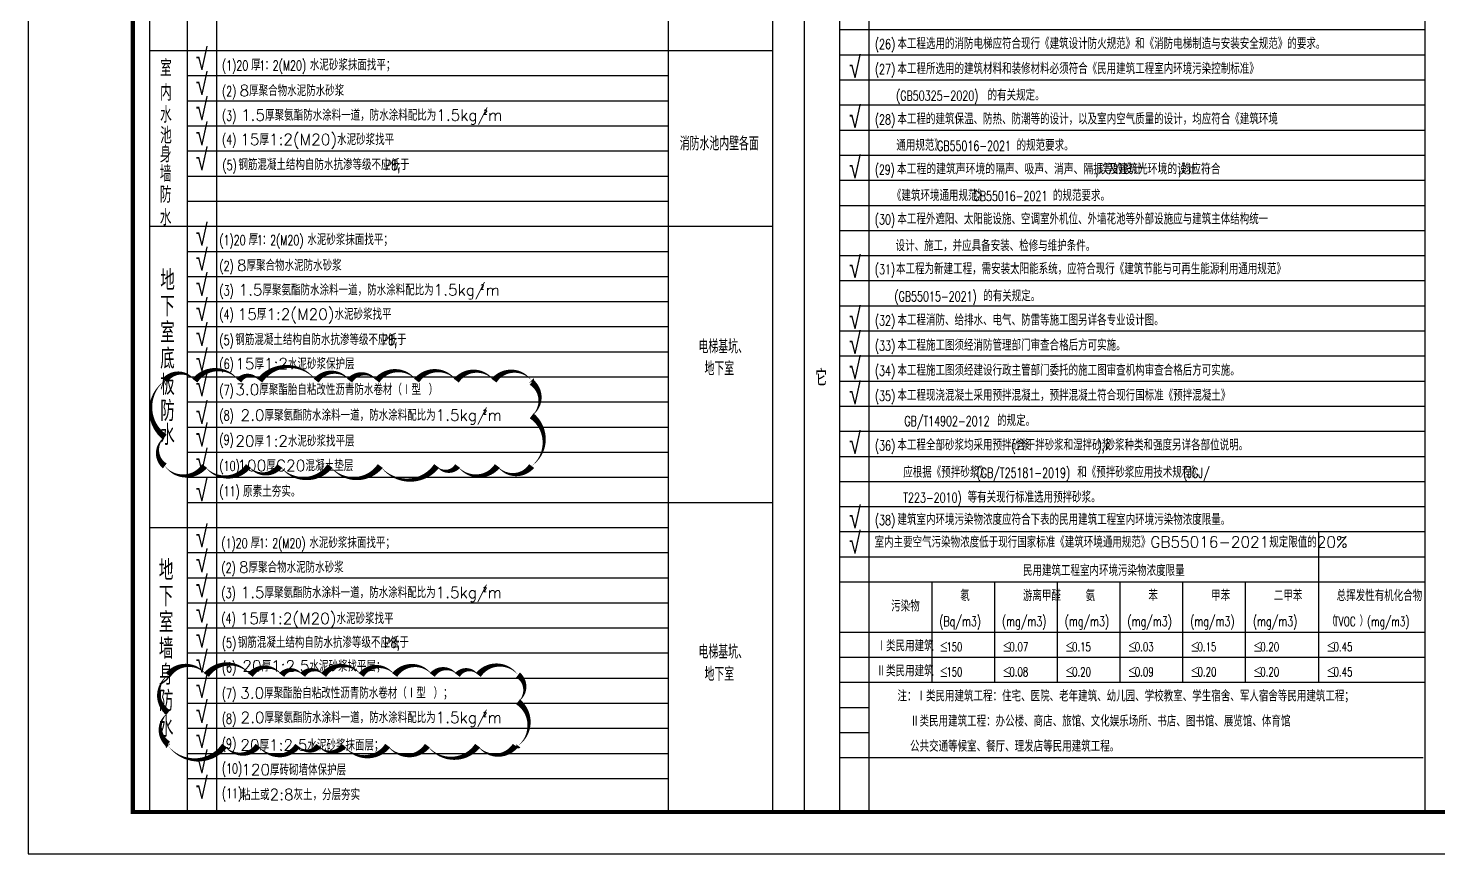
# Model space of a CAD drawing. Extents: x -1041549 to 749950, y -354245 to 17554.
# Drawn here: x -283176 to -249476, y -230798 to -211064 of the extents above; entities that cross this region are included whole.
import ezdxf

# ---------------------------------------------------------------- set-up
doc = ezdxf.new("R2010")
doc.units = 0
doc.header["$LTSCALE"] = 1000
doc.header["$MEASUREMENT"] = 0
doc.layers.add('DIM_MODI', color=6, linetype='Continuous', plot=False)
doc.layers.add('PUB_TITLE', color=4, linetype='Continuous')
doc.styles.add('_TCH_DIM', font='SIMPLEX', dxfattribs={"bigfont": 'GBCBIG'})
doc.styles.add('天正', font='SIMPLEX', dxfattribs={"width": 0.8, "bigfont": 'HZTXT'})

msp = doc.modelspace()

# ---------------------------------------------------------------- linework, layer by layer
at = {"layer": 'DIM_MODI'}
for points in [[(-279910.8, -219488, 0, 150, 0.5), (-279910.8, -220838, 0, 150, 0.5), (-279910.8, -221528.5, 0, 150, 0.5), (-278960.8, -221528.5, 0, 150, 0.5), (-277910.8, -221528.5, 0, 150, 0.5), (-277160.8, -221528.5, 0, 150, 0.5), (-275960.8, -221528.5, 0, 150, 0.5), (-274760.8, -221528.5, 0, 150, 0.5), (-273410.8, -221528.5, 0, 150, 0.5), (-272910.8, -221528.5, 0, 150, 0.5), (-271960.8, -221528.5, 0, 150, 0.5), (-271141, -221528.5, 0, 150, 0.5), (-271141, -220328.5, 0, 150, 0.5), (-271141, -219528.5, 0, 150, 0.5), (-271141, -219488, 0, 150, 0.5), (-272041, -219488, 0, 150, 0.5), (-272941, -219488, 0, 150, 0.5), (-273891, -219488, 0, 150, 0.5), (-274841, -219488, 0, 150, 0.5), (-275491, -219488, 0, 150, 0.5), (-276291, -219488, 0, 150, 0.5), (-277641, -219488, 0, 150, 0.5), (-278141, -219488, 0, 150, 0.5), (-279191, -219488, 0, 150, 0.5)], [(-279831.3, -226524, 0, 150, 0.5), (-279831.3, -227424, 0, 150, 0.5), (-279831.3, -228174, 0, 150, 0.5), (-279831.3, -228214.3, 0, 150, 0.5), (-278481.3, -228214.3, 0, 150, 0.5), (-277681.3, -228214.3, 0, 150, 0.5), (-276731.3, -228214.3, 0, 150, 0.5), (-276231.3, -228214.3, 0, 150, 0.5), (-275631.3, -228214.3, 0, 150, 0.5), (-274581.3, -228214.3, 0, 150, 0.5), (-273631.3, -228214.3, 0, 150, 0.5), (-272431.3, -228214.3, 0, 150, 0.5), (-271531.3, -228214.3, 0, 150, 0.5), (-271465.7, -228214.3, 0, 150, 0.5), (-271465.7, -227164.3, 0, 150, 0.5), (-271465.7, -226524, 0, 150, 0.5), (-272415.7, -226524, 0, 150, 0.5), (-272915.7, -226524, 0, 150, 0.5), (-273515.7, -226524, 0, 150, 0.5), (-274415.7, -226524, 0, 150, 0.5), (-275215.7, -226524, 0, 150, 0.5), (-276115.7, -226524, 0, 150, 0.5), (-276615.7, -226524, 0, 150, 0.5), (-277115.7, -226524, 0, 150, 0.5), (-277865.7, -226524, 0, 150, 0.5), (-278915.7, -226524, 0, 150, 0.5)]]:
    msp.add_lwpolyline(points, format="xyseb", close=True, dxfattribs=at)
at = {"layer": 'PUB_TITLE'}
for p, q in [((-263776.5, -211097.9), (-249776.5, -211097.9)), ((-280276.1, -211597.9), (-265376.1, -211597.9)), ((-263776.5, -211697.9), (-249776.5, -211697.9)), ((-279376.1, -212197.9), (-267875.9, -212197.9)), ((-263776.5, -212297.9), (-249776.5, -212297.9)), ((-279376.1, -212797.9), (-267875.9, -212797.9)), ((-263776.5, -212897.9), (-249776.5, -212897.9)), ((-279376.1, -213397.9), (-267875.9, -213397.9)), ((-263776.5, -213497.9), (-249776.5, -213497.9)), ((-279376.1, -213997.9), (-267875.9, -213997.9)), ((-263776.5, -214097.9), (-249776.5, -214097.9)), ((-279376.1, -214597.9), (-267875.9, -214597.9)), ((-279376.1, -214597.9), (-267875.9, -214597.9)), ((-263776.5, -214697.9), (-249776.5, -214697.9)), ((-279376.1, -215197.9), (-267875.9, -215197.9)), ((-263776.5, -215297.9), (-249776.5, -215297.9)), ((-280276.1, -215797.9), (-265376.1, -215797.9)), ((-263776.5, -215897.9), (-249776.5, -215897.9)), ((-279376.1, -216397.9), (-267875.9, -216397.9)), ((-263776.5, -216497.9), (-249776.5, -216497.9)), ((-279376.1, -216997.9), (-267875.9, -216997.9)), ((-263776.5, -217097.9), (-249776.5, -217097.9)), ((-279376.1, -217597.9), (-267875.9, -217597.9)), ((-263776.5, -217697.9), (-249776.5, -217697.9)), ((-279376.1, -218197.9), (-267875.9, -218197.9)), ((-263776.5, -218297.9), (-249776.5, -218297.9)), ((-279376.1, -218797.9), (-267875.9, -218797.9)), ((-263776.5, -218897.9), (-249776.5, -218897.9)), ((-279376.1, -219397.9), (-267875.9, -219397.9)), ((-263776.5, -219497.9), (-249776.5, -219497.9)), ((-279376.1, -219997.9), (-267875.9, -219997.9)), ((-263776.5, -220097.9), (-249776.5, -220097.9)), ((-279376.1, -220597.9), (-267875.9, -220597.9)), ((-263776.5, -220697.9), (-249776.5, -220697.9)), ((-279376.1, -221197.9), (-267875.9, -221197.9)), ((-263776.5, -221297.9), (-249776.5, -221297.9)), ((-279376.1, -221797.9), (-267875.9, -221797.9)), ((-263776.5, -221897.9), (-249776.5, -221897.9)), ((-279376.1, -222397.9), (-265376.1, -222397.9)), ((-263776.5, -222497.9), (-249776.5, -222497.9)), ((-280276.1, -222997.9), (-267875.9, -222997.9)), ((-263776.5, -223097.9), (-249776.5, -223097.9)), ((-263776.5, -223097.9), (-249776.5, -223097.9)), ((-279376.1, -223597.9), (-267875.9, -223597.9)), ((-263776.5, -223697.9), (-249776.5, -223697.9)), ((-263776.5, -223697.9), (-249776.5, -223697.9)), ((-279376.1, -224197.9), (-267875.9, -224197.9)), ((-263776.5, -224297.9), (-249776.5, -224297.9)), ((-263776.5, -224297.9), (-249776.5, -224297.9)), ((-261576.8, -224297.9), (-261576.8, -226697.9)), ((-260077, -224297.9), (-260077, -226697.9)), ((-258577.3, -224297.9), (-258577.3, -226697.9)), ((-257077.6, -224297.9), (-257077.6, -226697.9)), ((-255577.8, -224297.9), (-255577.8, -226697.9)), ((-254078.1, -224297.9), (-254078.1, -226697.9)), ((-279376.1, -224797.9), (-267875.9, -224797.9)), ((-279376.1, -225397.9), (-267875.9, -225397.9)), ((-263776.5, -225497.9), (-249776.5, -225497.9)), ((-279376.1, -225997.9), (-267875.9, -225997.9)), ((-263776.5, -226097.9), (-249776.5, -226097.9)), ((-279376.1, -226597.9), (-267875.9, -226597.9)), ((-263776.5, -226697.9), (-249776.5, -226697.9)), ((-279376.1, -227197.9), (-267875.9, -227197.9)), ((-263776.5, -227297.9), (-263076.5, -227297.9)), ((-279376.1, -227797.9), (-267875.9, -227797.9)), ((-263776.5, -227897.9), (-263076.5, -227897.9)), ((-279376.1, -228397.9), (-267875.9, -228397.9)), ((-263776.5, -228497.9), (-249826.5, -228497.9)), ((-263776.5, -228497.9), (-263076.5, -228497.9)), ((-279376.1, -228997.9), (-267875.9, -228997.9))]:
    msp.add_line(p, q, dxfattribs=at)
for points in [[(-283176.4, -230797.8), (-223776.4, -230797.8), (-223776.4, -188797.8), (-283176.4, -188797.8)], [(-280276.1, -229797.8), (-265376.1, -229797.8), (-265376.1, -189797.8), (-280276.1, -189797.8)], [(-264626.5, -229797.8), (-249776.5, -229797.8), (-249776.5, -189797.8), (-264626.5, -189797.8)]]:
    msp.add_lwpolyline(points, close=True, dxfattribs=at)
at = {"layer": 'PUB_TITLE', "const_width": 100}
msp.add_lwpolyline([(-280676.4, -229797.8), (-224776.4, -229797.8), (-224776.4, -189797.8), (-280676.4, -189797.8)], close=True, dxfattribs=at)
at = {"layer": 'PUB_TITLE'}
for points in [[(-279376.1, -189797.8), (-279376.1, -229797.8)], [(-267875.9, -189797.8), (-267875.9, -229797.8)], [(-263776.5, -189797.8), (-263776.5, -229797.8)], [(-278676.1, -190597.9), (-278676.1, -229797.8)], [(-263076.5, -190597.9), (-263076.5, -229797.8)], [(-252326.3, -223097.9), (-252326.3, -226697.9)]]:
    msp.add_lwpolyline(points, dxfattribs=at)

# ---------------------------------------------------------------- texts
for s, height, style, width, p in [('(26)', 235.7, '_TCH_DIM', 0.705882, (-262933.5, -211562.2)), ('√', 495.2, '天正', 0.8, (-279167.2, -212057.7)), ('(1)20', 235.7, '_TCH_DIM', 0.705882, (-278543, -212072.7)), ('1', 235.7, '_TCH_DIM', 0.705882, (-277651.1, -212072.7)), ('2(M20)', 235.7, '_TCH_DIM', 0.705882, (-277329.6, -212072.7)), ('√', 495.2, '天正', 0.8, (-263552.9, -212248.4)), ('(27)', 235.7, '_TCH_DIM', 0.705882, (-262933.5, -212161.6)), ('√', 495.2, '天正', 0.8, (-279167.2, -212657.7)), ('(2)', 235.7, '_TCH_DIM', 0.705882, (-278543, -212688.6)), ('(GB50325-2020)', 235.697, '_TCH_DIM', 0.705882, (-262427.6, -212795.4)), ('√', 495.2, '天正', 0.8, (-279167.2, -213257.7)), ('√', 495.2, '天正', 0.8, (-263552.9, -213448.4)), ('√', 495.2, '天正', 0.8, (-279167.2, -213857.7)), ('(3)', 235.7, '_TCH_DIM', 0.705882, (-278543, -213275.4)), ('2', 117.8, '_TCH_DIM', 0.705882, (-272284.9, -213130.7)), ('(28)', 235.7, '_TCH_DIM', 0.705882, (-262933.5, -213363.8)), ('(4)', 235.7, '_TCH_DIM', 0.705882, (-278543, -213845.2)), ('√', 495.2, '天正', 0.8, (-279167.2, -214457.7)), ('GB55016-2021', 235.697, '_TCH_DIM', 0.705882, (-261449.1, -213993.4)), ('(5)', 235.7, '_TCH_DIM', 0.705882, (-278532, -214456.6)), ('P8;', 235.7, '_TCH_DIM', 0.705882, (-274647.2, -214456.6)), ('√', 495.2, '天正', 0.8, (-263552.9, -214648.4)), ('(29)', 229.84, '_TCH_DIM', 0.705882, (-262933.5, -214558)), (',', 229.8, '_TCH_DIM', 0.705882, (-257661.8, -214558)), (',', 229.8, '_TCH_DIM', 0.705882, (-255686, -214558)), ('GB55016-2021', 235.697, '_TCH_DIM', 0.705882, (-260579, -215193.4)), ('(30)', 235.7, '_TCH_DIM', 0.705882, (-262936, -215753.9)), ('√', 495.2, '天正', 0.8, (-279167.2, -216257.7)), ('(1)20', 235.7, '_TCH_DIM', 0.705882, (-278604.6, -216249.7)), ('1', 235.7, '_TCH_DIM', 0.705882, (-277712.7, -216249.7)), ('2(M20)', 235.7, '_TCH_DIM', 0.705882, (-277391.3, -216249.7)), ('√', 495.2, '天正', 0.8, (-279167.2, -216857.7)), ('(2)', 235.7, '_TCH_DIM', 0.705882, (-278604.6, -216865.5)), ('√', 495.2, '天正', 0.8, (-263552.9, -217032.3)), ('(31)', 235.7, '_TCH_DIM', 0.705882, (-262936, -216945.5)), ('√', 495.2, '天正', 0.8, (-279167.2, -217457.7)), ('(3)', 235.7, '_TCH_DIM', 0.705882, (-278604.6, -217452.4)), ('2', 117.8, '_TCH_DIM', 0.705882, (-272361.9, -217307.7)), ('(GB55015-2021)', 235.697, '_TCH_DIM', 0.705882, (-262467.7, -217593.4)), ('√', 495.2, '天正', 0.8, (-279167.2, -218057.7)), ('√', 495.2, '天正', 0.8, (-263553.1, -218248.4)), ('(4)', 235.7, '_TCH_DIM', 0.705882, (-278604.6, -218022.2)), ('(32)', 235.7, '_TCH_DIM', 0.705882, (-262933.5, -218170.7)), ('√', 495.2, '天正', 0.8, (-279167.2, -218657.7)), ('(5)', 235.7, '_TCH_DIM', 0.705882, (-278604.6, -218639)), ('√', 495.2, '天正', 0.8, (-263553.1, -218848.4)), ('√', 495.2, '天正', 0.8, (-279167.2, -219257.7)), ('P8;', 235.7, '_TCH_DIM', 0.705882, (-274719.9, -218639)), ('(33)', 235.7, '_TCH_DIM', 0.705882, (-262933.5, -218770.7)), ('(6)', 235.7, '_TCH_DIM', 0.705882, (-278604.6, -219206.2)), ('√', 495.2, '天正', 0.8, (-263553.1, -219448.4)), ('√', 495.2, '天正', 0.8, (-279167.2, -219857.7)), ('(34)', 235.7, '_TCH_DIM', 0.705882, (-262933.5, -219370.5)), ('(7)', 235.7, '_TCH_DIM', 0.705882, (-278604.6, -219835)), ('√', 495.2, '天正', 0.8, (-263553.1, -220048.4)), ('(35)', 235.7, '_TCH_DIM', 0.705882, (-262933.5, -219970.5)), ('√', 495.2, '天正', 0.8, (-279167.2, -220518.5)), ('(8)', 235.7, '_TCH_DIM', 0.705882, (-278604.6, -220437)), ('GB/T14902-2012', 235.697, '_TCH_DIM', 0.705882, (-262230.7, -220573.3)), ('√', 495.2, '天正', 0.8, (-279167.2, -221057.7)), ('√', 495.2, '天正', 0.8, (-263553.1, -221235.3)), ('(9)', 235.7, '_TCH_DIM', 0.705882, (-278604.6, -221019.4)), ('(36)', 235.7, '_TCH_DIM', 0.705882, (-262933.5, -221157.5)), ('(', 235.7, '_TCH_DIM', 0.705882, (-259669.1, -221157.5)), ('),', 235.7, '_TCH_DIM', 0.705882, (-257611.3, -221157.5)), ('√', 495.2, '天正', 0.8, (-279167.2, -221657.7)), ('(10)', 235.7, '_TCH_DIM', 0.705882, (-278604.6, -221646.1)), ('(GB/T25181-2019)', 235.697, '_TCH_DIM', 0.705882, (-260504.2, -221809.9)), ('(JGJ/', 235.7, '_TCH_DIM', 0.705882, (-255564.8, -221809.9)), ('√', 495.2, '天正', 0.8, (-279167.2, -222365.5)), ('(11)', 235.7, '_TCH_DIM', 0.705882, (-278604.6, -222252.4)), ('T223-2010)', 235.7, '_TCH_DIM', 0.705882, (-262256.5, -222403.5)), ('√', 495.2, '天正', 0.8, (-263553.1, -223016.8)), ('(38)', 235.7, '_TCH_DIM', 0.705882, (-262933.5, -222939)), ('√', 495.2, '天正', 0.8, (-279167.2, -223466.3)), ('√', 495.2, '天正', 0.8, (-263553.1, -223616.8)), ('(1)20', 235.7, '_TCH_DIM', 0.705882, (-278556.2, -223493.1)), ('1', 235.7, '_TCH_DIM', 0.705882, (-277664.3, -223493.1)), ('2(M20)', 235.7, '_TCH_DIM', 0.705882, (-277342.9, -223493.1)), ('√', 495.2, '天正', 0.8, (-279167.2, -224066.3)), ('√', 495.2, '天正', 0.8, (-279167.2, -224666.3)), ('(2)', 235.7, '_TCH_DIM', 0.705882, (-278556.2, -224081.9)), ('(3)', 235.7, '_TCH_DIM', 0.705882, (-278556.2, -224684.3)), ('2', 117.8, '_TCH_DIM', 0.705882, (-272298.2, -224539.6)), ('√', 495.2, '天正', 0.8, (-279167.2, -225266.3)), ('(4)', 235.7, '_TCH_DIM', 0.705882, (-278556.2, -225293.6)), ('(Bq/m3)', 235.7, '_TCH_DIM', 0.705882, (-261395.1, -225357.5)), ('(mg/m3)', 235.7, '_TCH_DIM', 0.705882, (-259895.3, -225357.5)), ('(mg/m3)', 235.7, '_TCH_DIM', 0.705882, (-258395.6, -225357.5)), ('(mg/m3)', 235.7, '_TCH_DIM', 0.705882, (-256895.8, -225357.5)), ('(mg/m3)', 235.7, '_TCH_DIM', 0.705882, (-255396.1, -225357.5)), ('(mg/m3)', 235.7, '_TCH_DIM', 0.705882, (-253896.4, -225357.5)), ('(mg/m3)', 223.98, '_TCH_DIM', 0.705882, (-251164.7, -225357.5)), ('√', 495.2, '天正', 0.8, (-279167.2, -225866.3)), ('TVOC', 223.98, '_TCH_DIM', 0.705882, (-251959.5, -225357.5)), ('(5)', 235.7, '_TCH_DIM', 0.705882, (-278545.2, -225875.6)), ('P8;', 235.7, '_TCH_DIM', 0.705882, (-274660.5, -225875.6)), ('150', 208.83, '_TCH_DIM', 0.705882, (-261222.6, -225957.5)), ('0.07', 213.22, '_TCH_DIM', 0.705882, (-259719.2, -225957.5)), ('0.15', 212.12, '_TCH_DIM', 0.705882, (-258220.4, -225957.5)), ('0.03', 212.96, '_TCH_DIM', 0.705882, (-256719.9, -225957.5)), ('0.15', 212.12, '_TCH_DIM', 0.705882, (-255220.9, -225957.5)), ('0.20', 213.22, '_TCH_DIM', 0.705882, (-253720.2, -225957.5)), ('0.45', 213.22, '_TCH_DIM', 0.705882, (-251968.4, -225957.5)), ('√', 495.2, '天正', 0.8, (-279167.2, -226466.3)), ('(6)', 235.7, '_TCH_DIM', 0.705882, (-278545.2, -226461.3)), ('150', 208.83, '_TCH_DIM', 0.705882, (-261222.6, -226557.5)), ('0.08', 213.22, '_TCH_DIM', 0.705882, (-259719.2, -226557.5)), ('0.20', 213.22, '_TCH_DIM', 0.705882, (-258219.5, -226557.5)), ('0.09', 212.96, '_TCH_DIM', 0.705882, (-256719.9, -226557.5)), ('0.20', 213.22, '_TCH_DIM', 0.705882, (-255220, -226557.5)), ('0.20', 213.22, '_TCH_DIM', 0.705882, (-253720.2, -226557.5)), ('0.45', 213.22, '_TCH_DIM', 0.705882, (-251968.4, -226557.5)), ('√', 495.2, '天正', 0.8, (-279167.2, -227066.3)), ('√', 495.2, '天正', 0.8, (-279167.2, -227666.3)), ('(7)', 235.7, '_TCH_DIM', 0.705882, (-278545.2, -227087.8)), ('√', 495.2, '天正', 0.8, (-279167.2, -228266.3)), ('(9)', 235.7, '_TCH_DIM', 0.705882, (-278545.2, -228279.9)), ('√', 495.2, '天正', 0.8, (-279167.2, -228866.3)), ('(10)', 235.7, '_TCH_DIM', 0.705882, (-278545.2, -228875.8)), ('√', 495.2, '天正', 0.8, (-279167.2, -229479.2)), ('(11)', 235.7, '_TCH_DIM', 0.705882, (-278545.2, -229470.5))]:
    msp.add_text(s, height=height, dxfattribs=dict(at, style=style, width=width)).set_placement(p)
at = {"layer": 'PUB_TITLE', "style": '_TCH_DIM'}
for s, height, p in [('本工程选用的消防电梯应符合现行《建筑设计防火规范》和《消防电梯制造与安装安全规范》的要求。', 267.457, (-262394.8, -211562.2)), ('室', 385.8, (-280021.9, -212207.9)), ('厚', 267.5, (-277845.8, -212072.7)), ('：', 267.5, (-277524.3, -212072.7)), ('水泥砂浆抹面找平；', 267.46, (-276442.3, -212072.7)), ('本工程所选用的建筑材料和装修材料必须符合《民用建筑工程室内环境污染控制标准》', 267.457, (-262394.8, -212161.6)), ('内', 385.8, (-280021.9, -212796.2)), ('8厚聚合物水泥防水砂浆', 267.457, (-278123.6, -212688.6)), ('的有关规定。', 267.46, (-260240.9, -212795.4)), ('水', 385.8, (-280021.9, -213324.2)), ('1.5厚聚氨酯防水涂料一道，防水涂料配比为1.5kg/m', 267.457, (-278086.1, -213275.4)), ('本工程的建筑保温、防热、防潮等的设计，以及室内空气质量的设计，均应符合《建筑环境', 267.457, (-262394.8, -213363.8)), ('池', 385.8, (-280021.9, -213822.1)), ('15厚1:2(M20)水泥砂浆找平', 267.457, (-278105.4, -213856.8)), ('消防水池内壁各面', 327.94, (-267599.5, -213984.3)), ('身', 385.8, (-280029.5, -214270.3)), ('通用规范》', 267.46, (-262422.6, -213993.4)), ('的规范要求。', 267.46, (-259547.7, -213993.4)), ('墙', 385.8, (-280029.5, -214734)), ('钢筋混凝土结构自防水抗渗等级不应低于', 267.457, (-278151.7, -214456.6)), ('本工程的建筑声环境的隔声、吸声、消声、隔振等的设计', 260.811, (-262408.2, -214558)), ('以及建筑光环境的设计', 260.81, (-257584.6, -214558)), ('均应符合', 260.81, (-255608.8, -214558)), ('防', 385.8, (-280029.5, -215234)), ('《建筑环境通用规范》', 267.46, (-262525.9, -215193.4)), ('的规范要求。', 267.46, (-258677.6, -215193.4)), ('水', 385.8, (-280029.5, -215784)), ('本工程外遮阳、太阳能设施、空调室外机位、外墙花池等外部设施应与建筑主体结构统一', 267.457, (-262397.3, -215753.9)), ('厚', 267.5, (-277907.4, -216249.7)), ('水泥砂浆抹面找平；', 267.46, (-276504, -216249.7)), ('：', 267.5, (-277586, -216249.7)), ('设计、施工，并应具备安装、检修与维护条件。', 267.457, (-262439.9, -216393.4)), ('8厚聚合物水泥防水砂浆', 267.457, (-278185.3, -216865.5)), ('本工程为新建工程，需安装太阳能系统，应符合现行《建筑节能与可再生能源利用通用规范》', 267.457, (-262429, -216945.5)), ('地', 482.3, (-280018.6, -217329.2)), ('1.5厚聚氨酯防水涂料一道，防水涂料配比为1.5kg/m', 267.457, (-278147.7, -217452.4)), ('的有关规定。', 267.46, (-260344.5, -217593.4)), ('下', 482.3, (-280018.6, -217954.2)), ('15厚1:2(M20)水泥砂浆找平', 267.457, (-278167.1, -218033.8)), ('本工程消防、给排水、电气、防雷等施工图另详各专业设计图。', 267.457, (-262394.8, -218170.7)), ('室', 482.3, (-280018.6, -218579.2)), ('钢筋混凝土结构自防水抗渗等级不应低于', 267.457, (-278224.3, -218639)), ('底', 482.3, (-280018.6, -219204.2)), ('电梯基坑、', 327.94, (-267151.3, -218837.7)), ('本工程施工图须经消防管理部门审查合格后方可实施。', 267.457, (-262394.8, -218770.7)), ('15厚1:2水泥砂浆保护层', 267.457, (-278224.3, -219217.1)), ('地下室', 327.94, (-267008.1, -219362)), ('板', 482.3, (-280018.6, -219829.2)), ('它', 385.8, (-264354.6, -219608.6)), ('本工程施工图须经建设行政主管部门委托的施工图审查机构审查合格后方可实施。', 267.457, (-262394.8, -219370.5)), ('3.0厚聚酯胎自粘改性沥青防水卷材（Ⅰ型 ）', 267.457, (-278224.3, -219835)), ('本工程现浇混凝土采用预拌混凝土，预拌混凝土符合现行国标准《预拌混凝土》', 267.457, (-262394.8, -219970.5)), ('防', 482.3, (-280018.6, -220454.2)), ('的规定。', 267.46, (-260012.4, -220573.3)), ('水', 482.3, (-280018.6, -221026.2)), ('20厚1:2水泥砂浆找平层', 267.457, (-278224.3, -221063.2)), ('本工程全部砂浆均采用预拌砂浆', 267.457, (-262394.8, -221157.5)), ('含干拌砂浆和湿拌砂浆', 267.46, (-259558.2, -221157.5)), ('砂浆种类和强度另详各部位说明。', 267.457, (-257421.1, -221157.5)), ('100厚C20混凝土垫层', 270.071, (-278178.8, -221652.6)), ('应根据《预拌砂浆》', 267.46, (-262256.5, -221809.9)), ('和《预拌砂浆应用技术规程》', 267.457, (-258095.8, -221809.9)), ('原素土夯实。', 270.07, (-278041, -222266.8)), ('等有关现行标准选用预拌砂浆。', 267.457, (-260719.5, -222403.5)), ('建筑室内环境污染物浓度应符合下表的民用建筑工程室内环境污染物浓度限量。', 267.457, (-262394.8, -222939)), ('厚', 267.5, (-277859, -223493.1)), ('：', 267.5, (-277537.6, -223493.1)), ('水泥砂浆抹面找平；', 267.46, (-276455.5, -223493.1)), ('室内主要空气污染物浓度低于现行国家标准《建筑环境通用规范》GB55016-2021规定限值的20%%%', 267.457, (-262941.8, -223479.2)), ('地', 482.3, (-280052.4, -224257.8)), ('8厚聚合物水泥防水砂浆', 267.457, (-278136.9, -224081.9)), ('民用建筑工程室内环境污染物浓度限量', 267.457, (-259394.8, -224157.5)), ('下', 482.3, (-280052.4, -224882.8)), ('1.5厚聚氨酯防水涂料一道，防水涂料配比为1.5kg/m', 267.457, (-278099.3, -224684.3)), ('污染物', 267.46, (-262544.8, -225007.5)), ('氡', 267.5, (-260895.1, -224757.5)), ('游离甲醛', 267.46, (-259395.3, -224757.5)), ('氨', 267.5, (-257895.6, -224757.5)), ('苯', 267.5, (-256395.8, -224757.5)), ('甲苯', 267.46, (-254896.1, -224757.5)), ('二甲苯', 267.46, (-253396.4, -224757.5)), ('总挥发性有机化合物', 267.46, (-251894.6, -224757.5)), ('室', 482.3, (-280052.4, -225507.8)), ('15厚1:2(M20)水泥砂浆找平', 267.457, (-278118.7, -225305.3)), ('（', 254.2, (-252144.6, -225357.5)), ('）', 254.2, (-251349.7, -225357.5)), ('墙', 482.3, (-280052.4, -226132.8)), ('钢筋混凝土结构自防水抗渗等级不应低于', 267.457, (-278164.9, -225875.6)), ('电梯基坑、', 327.94, (-267151.3, -226132.9)), ('Ⅰ类民用建筑', 267.46, (-262894.8, -225957.5)), ('≤', 237, (-261395.1, -225957.5)), ('≤', 242, (-259895.3, -225957.5)), ('≤', 240.7, (-258395.6, -225957.5)), ('≤', 241.7, (-256895.8, -225957.5)), ('≤', 240.7, (-255396.1, -225957.5)), ('≤', 242, (-253896.4, -225957.5)), ('≤', 242, (-252144.6, -225957.5)), ('身', 482.3, (-280052.4, -226757.8)), ('20厚1:2.5水泥砂浆找平层；', 267.457, (-278055.2, -226442.1)), ('地下室', 327.94, (-267008.1, -226665.7)), ('Ⅱ类民用建筑', 267.46, (-262894.8, -226557.5)), ('≤', 237, (-261395.1, -226557.5)), ('≤', 242, (-259895.3, -226557.5)), ('≤', 242, (-258395.6, -226557.5)), ('≤', 241.7, (-256895.8, -226557.5)), ('≤', 242, (-255396.1, -226557.5)), ('≤', 242, (-253896.4, -226557.5)), ('≤', 242, (-252144.6, -226557.5)), ('3.0厚聚酯胎自粘改性沥青防水卷材（Ⅰ型 ）；', 267.457, (-278107.7, -227086.7)), ('防', 482.3, (-280052.4, -227382.8)), ('注：Ⅰ类民用建筑工程：住宅、医院、老年建筑、幼儿园、学校教室、学生宿舍、军人宿舍等民用建筑工程；', 267.457, (-262394.8, -227157.5)), ('Ⅱ类民用建筑工程：办公楼、商店、旅馆、文化娱乐场所、书店、图书馆、展览馆、体育馆', 267.457, (-262093.8, -227757.5)), ('水', 482.3, (-280052.4, -228007.8)), ('20厚1:2.5水泥砂浆抹面层；', 267.457, (-278103.9, -228332)), ('公共交通等候室、餐厅、理发店等民用建筑工程。', 267.457, (-262093.8, -228357.5)), ('120厚砖砌墙体保护层', 267.457, (-278082.9, -228921.7)), ('粘土或2:8灰土，分层夯实', 267.457, (-278087.9, -229515.9))]:
    msp.add_text(s, height=height, dxfattribs=at).set_placement(p)
at = {"layer": 'PUB_TITLE', "color": 6, "style": '_TCH_DIM'}
for p in [(-278099.3, -220445.8), (-278099.3, -227672.3)]:
    msp.add_text('2.0厚聚氨酯防水涂料一道，防水涂料配比为1.5kg/m', height=267.457, dxfattribs=at).set_placement(p)
at = {"layer": 'PUB_TITLE', "color": 6, "style": '_TCH_DIM', "width": 0.705882}
for s, height, p in [('2', 117.8, (-272298.2, -220301.1)), ('(8)', 235.7, (-278545.2, -227687.5)), ('2', 117.8, (-272298.2, -227527.6))]:
    msp.add_text(s, height=height, dxfattribs=at).set_placement(p)

doc.saveas('drawing.dxf')
